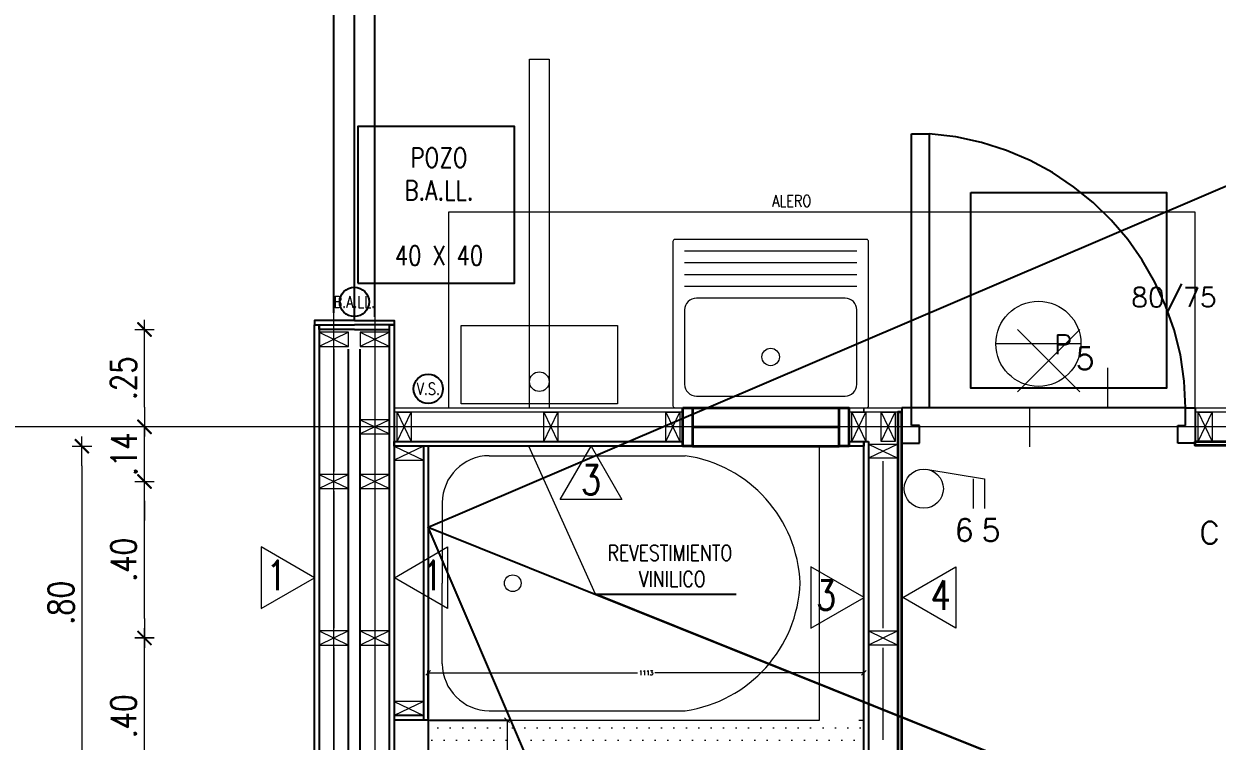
# Model space of a CAD drawing. Header units: metres. Extents: x -2 to 612, y -64 to 156.
# Drawn here: x 387.292 to 390.342, y 29.398 to 31.23 of the extents above; entities that cross this region are included whole.
import ezdxf
from ezdxf import colors
from ezdxf.entities.mleader import LeaderData, LeaderLine
from ezdxf.enums import TextEntityAlignment as Align
from ezdxf.math import Vec2, Vec3

# ---------------------------------------------------------------- set-up
doc = ezdxf.new("R2010")
doc.units = ezdxf.units.M
doc.header["$LTSCALE"] = 5
doc.header["$MEASUREMENT"] = 0
doc.linetypes.add('CENTER', pattern=[2, 1.25, -0.25, 0.25, -0.25])
doc.linetypes.add('HIDDEN', pattern=[0.375, 0.25, -0.125])
doc.layers.get('0').update_dxf_attribs({"color": 30})
doc.layers.get('DEFPOINTS').update_dxf_attribs({"color": 210})
for name, color, linetype, lineweight in [('A-ANNO-DIMS', 3, 'Continuous', 18), ('A-ANNO-SYMB', 3, 'Continuous', 18), ('A-ANNO-TEXT', 3, 'Continuous', 18), ('A-DETL-MBND', 3, 'Continuous', 18), ('A-DETL-MCUT', 4, 'Continuous', 25), ('A-DOOR-FULL', 4, 'Continuous', 25), ('A-DOOR-SYMB', 3, 'Continuous', 18), ('A-ELEV-IDEN', 3, 'Continuous', 18), ('A-ELEV-MBE1', 7, 'Continuous', 35), ('A-ELEV-MBE2', 4, 'Continuous', 25), ('A-FLOR-PATT', 8, 'Continuous', 18), ('A-FURN', 8, 'Continuous', 18), ('A-SECT-MCUT', 7, 'Continuous', 35), ('A-WALL-PATT', 8, 'Continuous', 18), ('A-WALL-STUD', 3, 'Continuous', 18)]:
    doc.layers.add(name, color=color, linetype=linetype, lineweight=lineweight)
doc.styles.add('E-ROMANS', font='romans.shx', dxfattribs={"width": 0.8})
doc.styles.get("Standard").update_dxf_attribs({"font": 'arial.ttf'})
doc.linetypes.add('BATTING', pattern='A,0.0001,-0.1,[134,ltypeshp.shx,S=0.1,R=0,X=-0.1,Y=0],-0.2,[134,ltypeshp.shx,S=0.1,R=180,X=0.1,Y=0],-0.1', length=0.4001)
doc.dimstyles.new('E-0010_TICK_12', dxfattribs={"dimscale": 0.001, "dimtxt": 12, "dimasz": 12, "dimexe": 6, "dimexo": 4, "dimgap": 6, "dimtad": 0, "dimdec": 0, "dimlfac": 1000, "dimzin": 0, "dimdsep": 46, "dimtxsty": 'E-ROMANS', "dimblk": 'OBLIQUE', "dimcen": 6, "dimclrd": 256, "dimclre": 256, "dimclrt": 256, "dimadec": 0, "dimazin": 0, "dimtfac": 1, "dimtdec": 0, "dimtmove": 1, "dimatfit": 3, "dimldrblk": 'OPEN90', "dimfxl": 1, "dimtfill": 1, "dimtolj": 1, "dimtzin": 0, "dimlwd": -1, "dimarcsym": 0})
doc.dimstyles.new('E-0050_ARW_12', dxfattribs={"dimscale": 0.001, "dimtxt": 60, "dimasz": 60, "dimexe": 30, "dimexo": 20, "dimgap": 30, "dimtad": 0, "dimzin": 0, "dimdsep": 46, "dimtxsty": 'E-ROMANS', "dimblk": 'OPEN90', "dimcen": 30, "dimclrd": 256, "dimclre": 256, "dimclrt": 256, "dimadec": 0, "dimazin": 0, "dimtfac": 1, "dimtmove": 1, "dimatfit": 3, "dimldrblk": 'OPEN90', "dimfxl": 1, "dimtfill": 1, "dimtolj": 1, "dimtzin": 0, "dimlwd": -1, "dimarcsym": 0})

# ---------------------------------------------------------------- blocks, each defined once
blk = doc.blocks.new('centro')
for points in [[(-0.1061, 0.1061), (0.1061, -0.1061)], [(0.1061, 0.1061), (-0.1061, -0.1061)]]:
    blk.add_lwpolyline(points)
blk = doc.blocks.new('ARCH TICK 2')
for p, q in [((-1, 0), (0.5, 0)), ((0, 0.5), (0, -0.5))]:
    blk.add_line(p, q)
at = {"color": 0, "linetype": 'ByBlock'}
blk.add_line((-0.354, -0.354), (0.354, 0.354), dxfattribs=at)
at = {"color": 0, "linetype": 'ByBlock', "const_width": 0.106}
blk.add_lwpolyline([(-0.354, -0.354), (0.354, 0.354)], dxfattribs=at)
blk = doc.blocks.new('*D848')
at = {"layer": 'A-ANNO-DIMS', "transparency": 16777216}
blk.add_line((387.6003, 29.3115), (387.6003, 29.6115), dxfattribs=at)
at = {"layer": 'DEFPOINTS', "color": 0, "transparency": 16777216}
for p in [(387.6003, 29.6615), (388.0841, 29.6615), (388.0841, 29.2615)]:
    blk.add_point(p, dxfattribs=at)
at = {"layer": 'A-ANNO-DIMS', "transparency": 16777216, "xscale": 0.05, "yscale": 0.05, "zscale": 0.05}
for p, rotation in [((387.6003, 29.6615), 90), ((387.6003, 29.2615), 270)]:
    blk.add_blockref('ARCH TICK 2', p, dxfattribs=dict(at, rotation=rotation))
at = {"layer": 'A-ANNO-DIMS', "transparency": 16777216, "insert": (387.5469, 29.4615), "char_height": 0.065, "attachment_point": 5, "rotation": 90, "style": 'E-ROMANS'}
blk.add_mtext('\\A1;.40', dxfattribs=at)
blk = doc.blocks.new('_Open90')
at = {"color": 0, "linetype": 'ByBlock', "lineweight": -2}
for p, q in [((-0.5, 0.5), (0, 0)), ((0, 0), (-1, 0)), ((0, 0), (-0.5, -0.5))]:
    blk.add_line(p, q, dxfattribs=at)
blk = doc.blocks.new('*D849')
at = {"layer": 'A-ANNO-DIMS', "transparency": 16777216}
blk.add_line((387.6003, 29.7115), (387.6003, 30.0115), dxfattribs=at)
at = {"layer": 'DEFPOINTS', "color": 0, "transparency": 16777216}
for p in [(387.6003, 30.0615), (388.0841, 30.0615), (388.0841, 29.6615)]:
    blk.add_point(p, dxfattribs=at)
at = {"layer": 'A-ANNO-DIMS', "transparency": 16777216, "xscale": 0.05, "yscale": 0.05, "zscale": 0.05}
for p, rotation in [((387.6003, 30.0615), 90), ((387.6003, 29.6615), 270)]:
    blk.add_blockref('ARCH TICK 2', p, dxfattribs=dict(at, rotation=rotation))
at = {"layer": 'A-ANNO-DIMS', "transparency": 16777216, "insert": (387.5469, 29.8615), "char_height": 0.065, "attachment_point": 5, "rotation": 90, "style": 'E-ROMANS'}
blk.add_mtext('\\A1;.40', dxfattribs=at)
blk = doc.blocks.new('*D850')
at = {"layer": 'A-ANNO-DIMS', "transparency": 16777216}
for p, q in [((387.6003, 30.251), (387.6003, 30.301)), ((387.6003, 30.0615), (387.6003, 30.201)), ((387.6003, 30.0115), (387.6003, 29.9615))]:
    blk.add_line(p, q, dxfattribs=at)
at = {"layer": 'DEFPOINTS', "color": 0, "transparency": 16777216}
for p in [(387.6003, 30.201), (388.0841, 30.201), (388.0841, 30.0615)]:
    blk.add_point(p, dxfattribs=at)
at = {"layer": 'A-ANNO-DIMS', "transparency": 16777216, "xscale": 0.05, "yscale": 0.05, "zscale": 0.05}
for p, rotation in [((387.6003, 30.201), 270), ((387.6003, 30.0615), 90)]:
    blk.add_blockref('ARCH TICK 2', p, dxfattribs=dict(at, rotation=rotation))
at = {"layer": 'A-ANNO-DIMS', "transparency": 16777216, "insert": (387.5478, 30.1313), "char_height": 0.065, "attachment_point": 5, "rotation": 90, "style": 'E-ROMANS'}
blk.add_mtext('\\A1;.14', dxfattribs=at)
blk = doc.blocks.new('*D851')
at = {"layer": 'A-ANNO-DIMS', "transparency": 16777216}
blk.add_line((387.6003, 30.251), (387.6003, 30.3995), dxfattribs=at)
at = {"layer": 'DEFPOINTS', "color": 0, "transparency": 16777216}
for p in [(387.6003, 30.4495), (388.0466, 30.4495), (388.0841, 30.201)]:
    blk.add_point(p, dxfattribs=at)
at = {"layer": 'A-ANNO-DIMS', "transparency": 16777216, "xscale": 0.05, "yscale": 0.05, "zscale": 0.05}
for p, rotation in [((387.6003, 30.4495), 90), ((387.6003, 30.201), 270)]:
    blk.add_blockref('ARCH TICK 2', p, dxfattribs=dict(at, rotation=rotation))
at = {"layer": 'A-ANNO-DIMS', "transparency": 16777216, "insert": (387.5469, 30.3253), "char_height": 0.065, "attachment_point": 5, "rotation": 90, "style": 'E-ROMANS'}
blk.add_mtext('\\A1;.25', dxfattribs=at)
blk = doc.blocks.new('*D855')
at = {"layer": 'A-ANNO-DIMS', "transparency": 16777216}
blk.add_line((387.4404, 30.1015), (387.4404, 29.4015), dxfattribs=at)
at = {"layer": 'DEFPOINTS', "color": 0, "transparency": 16777216}
for p in [(388.1906, 30.1515), (387.4404, 29.3515), (388.1906, 29.3515)]:
    blk.add_point(p, dxfattribs=at)
at = {"layer": 'A-ANNO-DIMS', "transparency": 16777216, "xscale": 0.05, "yscale": 0.05, "zscale": 0.05}
for p, rotation in [((387.4404, 30.1515), 90), ((387.4404, 29.3515), 270)]:
    blk.add_blockref('ARCH TICK 2', p, dxfattribs=dict(at, rotation=rotation))
at = {"layer": 'A-ANNO-DIMS', "transparency": 16777216, "insert": (387.387, 29.7515), "char_height": 0.065, "attachment_point": 5, "rotation": 90, "style": 'E-ROMANS'}
blk.add_mtext('\\A1;.80', dxfattribs=at)
blk = doc.blocks.new('*D1457')
at = {"layer": 'A-ANNO-DIMS', "transparency": 16777216}
for p, q in [((388.1366, 33.0317), (388.1681, 33.1367)), ((388.1681, 33.1367), (388.2281, 33.1367)), ((388.0241, 33.0317), (387.9641, 33.0317)), ((388.0841, 33.0317), (388.1892, 33.0317)), ((388.0841, 33.0317), (388.1892, 33.0317)), ((388.2492, 33.0317), (388.3092, 33.0317))]:
    blk.add_line(p, q, dxfattribs=at)
at = {"layer": 'A-ANNO-DIMS', "lineweight": -2, "transparency": 16777216}
for p, q in [((388.0841, 30.4926), (388.0841, 33.0617)), ((388.1892, 30.4816), (388.1892, 33.0617))]:
    blk.add_line(p, q, dxfattribs=at)
at = {"layer": 'DEFPOINTS', "color": 0, "transparency": 16777216}
for p in [(388.1892, 33.0317), (388.0841, 30.4726), (388.1892, 30.4616)]:
    blk.add_point(p, dxfattribs=at)
at = {"layer": 'A-ANNO-DIMS', "transparency": 16777216, "xscale": 0.06, "yscale": 0.06, "zscale": 0.06}
blk.add_blockref('_Open90', (388.0841, 33.0317), dxfattribs=at)
at = {"layer": 'A-ANNO-DIMS', "transparency": 16777216, "xscale": 0.06, "yscale": 0.06, "zscale": 0.06, "rotation": 180}
blk.add_blockref('_Open90', (388.1892, 33.0317), dxfattribs=at)
at = {"layer": 'A-ANNO-DIMS', "transparency": 16777216, "insert": (388.377, 33.1367), "char_height": 0.06, "attachment_point": 5, "style": 'E-ROMANS', "bg_fill": 3, "box_fill_scale": 1.25, "bg_fill_color": 256, "bg_fill_true_color": 13158600, "bg_fill_transparency": 0}
blk.add_mtext('\\A1;0.1050', dxfattribs=at)
blk = doc.blocks.new('*D1458')
at = {"layer": 'A-ANNO-DIMS', "lineweight": -2, "transparency": 16777216}
for p, q in [((388.1892, 30.4816), (388.1892, 33.0617)), ((391.2862, 30.0565), (391.2862, 33.0617))]:
    blk.add_line(p, q, dxfattribs=at)
at = {"layer": 'A-ANNO-DIMS', "transparency": 16777216}
for p, q in [((388.2492, 33.0317), (389.5888, 33.0317)), ((391.2262, 33.0317), (389.8865, 33.0317))]:
    blk.add_line(p, q, dxfattribs=at)
at = {"layer": 'DEFPOINTS', "color": 0, "transparency": 16777216}
for p in [(391.2862, 33.0317), (388.1892, 30.4616), (391.2862, 30.0365)]:
    blk.add_point(p, dxfattribs=at)
at = {"layer": 'A-ANNO-DIMS', "transparency": 16777216, "xscale": 0.06, "yscale": 0.06, "zscale": 0.06, "rotation": 180}
blk.add_blockref('_Open90', (388.1892, 33.0317), dxfattribs=at)
at = {"layer": 'A-ANNO-DIMS', "transparency": 16777216, "xscale": 0.06, "yscale": 0.06, "zscale": 0.06}
blk.add_blockref('_Open90', (391.2862, 33.0317), dxfattribs=at)
at = {"layer": 'A-ANNO-DIMS', "transparency": 16777216, "insert": (389.7377, 33.0317), "char_height": 0.06, "attachment_point": 5, "style": 'E-ROMANS', "bg_fill": 3, "box_fill_scale": 1.25, "bg_fill_color": 256, "bg_fill_true_color": 13158600, "bg_fill_transparency": 0}
blk.add_mtext('\\A1;3.0970', dxfattribs=at)
blk = doc.blocks.new('_Oblique')
at = {"color": 0, "linetype": 'ByBlock', "lineweight": -2}
blk.add_line((-0.5, -0.5), (0.5, 0.5), dxfattribs=at)
blk = doc.blocks.new('*D1120')
at = {"layer": 'A-ANNO-DIMS', "lineweight": -2, "transparency": 16777216}
for p, q in [((388.3256, 29.4555), (388.3256, 29.5782)), ((389.4387, 29.4555), (389.4387, 29.5782))]:
    blk.add_line(p, q, dxfattribs=at)
at = {"layer": 'A-ANNO-DIMS', "transparency": 16777216}
for p, q in [((388.3256, 29.5722), (388.8599, 29.5722)), ((389.4387, 29.5722), (388.9044, 29.5722))]:
    blk.add_line(p, q, dxfattribs=at)
at = {"layer": 'DEFPOINTS', "color": 0, "transparency": 16777216}
for p in [(389.4387, 29.5722), (388.3256, 29.4515), (389.4387, 29.4515)]:
    blk.add_point(p, dxfattribs=at)
at = {"layer": 'A-ANNO-DIMS', "transparency": 16777216, "xscale": 0.012, "yscale": 0.012, "zscale": 0.012, "rotation": 180}
blk.add_blockref('_Oblique', (388.3256, 29.5722), dxfattribs=at)
at = {"layer": 'A-ANNO-DIMS', "transparency": 16777216, "xscale": 0.012, "yscale": 0.012, "zscale": 0.012}
blk.add_blockref('_Oblique', (389.4387, 29.5722), dxfattribs=at)
at = {"layer": 'A-ANNO-DIMS', "transparency": 16777216, "insert": (388.8822, 29.5722), "char_height": 0.012, "attachment_point": 5, "style": 'E-ROMANS', "bg_fill": 3, "box_fill_scale": 1.25, "bg_fill_color": 256, "bg_fill_true_color": 13158600, "bg_fill_transparency": 0}
blk.add_mtext('\\A1;1113', dxfattribs=at)
blk = doc.blocks.new('*D1121')
at = {"layer": 'A-ANNO-DIMS', "lineweight": -2, "transparency": 16777216}
for p, q in [((388.3297, 29.4515), (388.5327, 29.4515)), ((388.3297, 29.0015), (388.5327, 29.0015))]:
    blk.add_line(p, q, dxfattribs=at)
at = {"layer": 'A-ANNO-DIMS', "transparency": 16777216}
for p, q in [((388.5267, 29.4515), (388.5267, 29.2449)), ((388.5267, 29.0015), (388.5267, 29.2082))]:
    blk.add_line(p, q, dxfattribs=at)
at = {"layer": 'DEFPOINTS', "color": 0, "transparency": 16777216}
for p in [(388.3257, 29.4515), (388.5267, 29.4515), (388.3257, 29.0015)]:
    blk.add_point(p, dxfattribs=at)
at = {"layer": 'A-ANNO-DIMS', "transparency": 16777216, "xscale": 0.012, "yscale": 0.012, "zscale": 0.012}
for p, rotation in [((388.5267, 29.4515), 90), ((388.5267, 29.0015), 270)]:
    blk.add_blockref('_Oblique', p, dxfattribs=dict(at, rotation=rotation))
at = {"layer": 'A-ANNO-DIMS', "transparency": 16777216, "insert": (388.5267, 29.2265), "char_height": 0.012, "attachment_point": 5, "rotation": 90, "style": 'E-ROMANS', "bg_fill": 3, "box_fill_scale": 1.25, "bg_fill_color": 256, "bg_fill_true_color": 13158600, "bg_fill_transparency": 0}
blk.add_mtext('\\A1;450', dxfattribs=at)

msp = doc.modelspace()

# ---------------------------------------------------------------- hatches: boundary and pattern name
at = {"layer": 'A-FLOR-PATT'}
h = msp.add_hatch(dxfattribs=at)
h.set_pattern_fill('DOTS', color=256, scale=0.02, style=0)
h.set_pattern_definition([(0, (0, 0), (0.015875, 0.03175), [0, -0.03175])])
h.paths.add_polyline_path([(388.92566, 27.60154, -0.2371548), (388.85673, 27.4789, -0.074669), (388.75448, 27.44961, -0.1434124), (388.58754, 27.47341), (388.53899, 27.50275, -0.2625714), (388.53657, 27.50703), (388.53657, 27.60154), (388.53566, 27.60154, -0.0215593), (388.52829, 27.43066, -0.3361223), (388.49589, 27.3948, -0.046919), (388.41591, 27.38728), (388.32566, 27.38728), (388.32566, 27.25154), (388.92566, 27.25154)])
h.paths.add_polyline_path([(389.43866, 29.45151), (389.42565, 29.45151), (388.32565, 29.45151), (388.32565, 29.35154), (389.42566, 29.35154), (389.42566, 29.32654), (389.44566, 29.32654), (389.44566, 29.35154), (389.43866, 29.35154)])
h.paths.add_polyline_path([(388.74566, 29.32654), (389.42566, 29.32654), (389.42566, 29.35154), (388.32566, 29.35154), (388.32566, 29.25607), (388.37731, 29.2636), (388.41339, 29.26804), (388.43828, 29.27058), (388.47673, 29.27367), (388.50786, 29.27544), (388.54469, 29.27653), (388.56928, 29.27589), (388.58889, 29.27446), (388.62291, 29.27003), (388.64695, 29.26538), (388.67099, 29.25941), (388.68468, 29.2548), (388.69791, 29.24866), (388.70889, 29.24209), (388.71939, 29.23427), (388.73027, 29.22419), (388.7384, 29.21492), (388.74554, 29.20501), (388.7517, 29.19453), (388.75648, 29.18439), (388.7609, 29.17219), (388.76411, 29.15961), (388.76723, 29.14268), (388.76992, 29.12416), (388.77198, 29.10424), (388.77335, 29.08352), (388.77334, 29.08373, 0.0041794), (388.77336, 29.08331), (388.77335, 29.08352), (388.77435, 29.06299), (388.77435, 29.06317, 0.0036586), (388.77436, 29.06281), (388.77435, 29.06299), (388.77513, 29.04043), (388.77513, 29.04062, 0.003903), (388.77514, 29.04023), (388.77513, 29.04043), (388.77557, 29.01691), (388.77566, 29.00154), (388.77557, 28.98616), (388.77513, 28.96265), (388.77514, 28.96284, 0.003903), (388.77513, 28.96245), (388.77513, 28.96265), (388.77435, 28.94008), (388.77436, 28.94027, 0.0036586), (388.77435, 28.9399), (388.77435, 28.94008), (388.77335, 28.91955), (388.77336, 28.91976, 0.0041794), (388.77334, 28.91934), (388.77335, 28.91955), (388.77198, 28.89883), (388.76992, 28.87891), (388.76723, 28.8604), (388.76411, 28.84346), (388.7609, 28.83088), (388.75648, 28.81869), (388.7517, 28.80854), (388.74554, 28.79806), (388.7384, 28.78815), (388.73027, 28.77888), (388.71939, 28.7688), (388.70889, 28.76098), (388.69791, 28.75441), (388.68468, 28.74827), (388.67099, 28.74367), (388.64695, 28.73769), (388.62291, 28.73304), (388.58889, 28.72861), (388.56928, 28.72718), (388.54469, 28.72655), (388.50786, 28.72763), (388.47673, 28.7294), (388.43828, 28.7325), (388.41339, 28.73504), (388.37731, 28.73947), (388.32566, 28.747), (388.32566, 28.65154), (389.26095, 28.65154, -0.3190426), (388.74566, 29.28154)])
h.paths.add_polyline_path([(389.42566, 29.28154), (388.77566, 29.28154), (388.77566, 29.12081, 0.25591), (389.26095, 28.65154), (389.42566, 28.65154)], flags=17)
h.paths.add_polyline_path([(389.27344, 28.92066, -1), (389.05594, 28.92066, -1)], flags=16)
h.paths.add_polyline_path([(389.44566, 29.28154), (389.42566, 29.28154), (389.42566, 28.65154), (389.42566, 28.65154), (389.42566, 28.62685, 0.0071183), (389.44566, 28.62654)])
h.paths.add_polyline_path([(389.42566, 28.62685, -0.0594632), (389.26095, 28.65154), (388.32566, 28.65154), (388.32566, 28.60154), (388.92066, 28.60154), (388.92066, 28.00154), (388.32566, 28.00154), (388.32566, 27.95154), (389.42566, 27.95154)])
h.paths.add_polyline_path([(388.53899, 27.70032), (388.53899, 27.70032, 0.2626065), (388.53657, 27.69604), (388.53657, 27.60154), (388.53657, 27.50703, 0.2625714), (388.53899, 27.50275), (388.53899, 27.50275, -0.2626065), (388.53657, 27.50703), (388.53657, 27.60154), (388.53657, 27.69604, -0.2625714)])
h.paths.add_polyline_path([(388.92566, 27.95154), (388.32566, 27.95154), (388.32566, 27.81579), (388.41591, 27.81579, -0.046919), (388.49589, 27.80827, -0.3361223), (388.52829, 27.77241, -0.0097099), (388.53658, 27.6958, -0.2752917), (388.53899, 27.70032), (388.58754, 27.72966, -0.1434124), (388.75448, 27.75346, -0.074669), (388.85673, 27.72418, -0.2371548), (388.92566, 27.60154)])
h.paths.add_polyline_path([(389.42566, 27.95154), (388.92566, 27.95154), (388.92566, 27.25154), (389.42566, 27.25154)])
h.paths.add_polyline_path([(389.11479, 28.85115), (389.2154, 28.85115), (389.2154, 28.92406), (389.11479, 28.92406)], flags=8)
h.paths.add_polyline_path([(389.10877, 28.932), (389.21571, 28.932), (389.21571, 29.007), (389.10877, 29.007)], flags=8)

# ---------------------------------------------------------------- linework, layer by layer
at = {"layer": 'A-ANNO-SYMB'}
for p, q in [((388.18915, 33.61894), (388.18915, 21.59535)), ((388.08412, 21.94694), (388.08412, 33.22033)), ((397.19515, 30.20104), (386.4403, 30.20104)), ((389.5967, 30.09274), (389.7467, 30.06774)), ((389.71803, 30.06774), (389.71803, 29.99274)), ((389.7467, 30.06774), (389.7467, 29.99274)), ((388.3614, 30.00721), (388.3614, 29.80151)), ((389.42565, 29.45151), (389.43866, 29.45151))]:
    msp.add_line(p, q, dxfattribs=at)
at = {"layer": 'A-ANNO-SYMB', "linetype": 'HIDDEN'}
msp.add_line((388.13663, 30.47254), (388.13663, 32.95053), dxfattribs=at)
at = {"layer": 'A-ANNO-SYMB'}
msp.add_lwpolyline([(389.86247, 30.14954), (389.86247, 30.24954), (390.06247, 30.24954), (390.06247, 30.35164)], dxfattribs=at)
for centre, radius in [((389.59183, 30.04298), 0.05), ((388.5414, 29.80151), 0.02126)]:
    msp.add_circle(centre, radius, dxfattribs=at)
at = {"layer": 'A-ANNO-TEXT'}
for points in [[(388.03461, 29.8156), (387.89875, 29.89404), (387.89875, 29.73716)], [(388.23915, 29.8156), (388.37501, 29.89404), (388.37501, 29.73716)], [(389.43915, 29.76519), (389.30329, 29.84362), (389.30329, 29.68675)], [(389.53816, 29.76519), (389.67402, 29.84362), (389.67402, 29.68675)]]:
    msp.add_lwpolyline(points, close=True, dxfattribs=at)
at = {"layer": 'A-DETL-MBND'}
for points in [[(388.97566, 30.23854), (388.23866, 30.23854), (388.23866, 30.24954), (388.97566, 30.24954)], [(389.40066, 30.24954), (389.43866, 30.24954), (389.43866, 30.23854), (389.40066, 30.23854)], [(389.53566, 30.24953), (389.53566, 30.23854), (389.43866, 30.23854), (389.43866, 30.24954), (389.53566, 30.24954)]]:
    msp.add_lwpolyline(points, dxfattribs=at)
msp.add_lwpolyline([(391.33365, 30.24954), (391.33365, 30.23854), (390.28566, 30.23854), (390.28566, 30.24954)], close=True, dxfattribs=at)
at = {"layer": 'A-DETL-MCUT'}
for p, q in [((388.31365, 30.15154), (388.31365, 29.45151)), ((388.32565, 30.15154), (388.32565, 29.45151)), ((388.31365, 29.46351), (388.23866, 29.46351)), ((388.32565, 29.45151), (388.23866, 29.45151))]:
    msp.add_line(p, q, dxfattribs=at)
for points in [[(388.13663, 30.47259), (388.03461, 30.47259), (388.03461, 30.46159), (388.13663, 30.46159)], [(388.13663, 30.47255), (388.23865, 30.47255), (388.23865, 30.46155), (388.13663, 30.46155)], [(388.13664, 30.44955), (388.04661, 30.44955), (388.04661, 30.46155), (388.13664, 30.46155)], [(388.13663, 30.44955), (388.22665, 30.44956), (388.22665, 30.46155), (388.13663, 30.46155)], [(388.97566, 30.15154), (388.23866, 30.15154), (388.23866, 30.16354), (388.97566, 30.16354)], [(389.40066, 30.16354), (389.43866, 30.16354), (389.43866, 30.15154), (389.40066, 30.15154)]]:
    msp.add_lwpolyline(points, dxfattribs=at)
for points in [[(388.03461, 29.26153), (388.03461, 30.46155), (388.04661, 30.46155), (388.04661, 29.26153)], [(388.22666, 29.26154), (388.22666, 30.46155), (388.23866, 30.46155), (388.23866, 29.26154)], [(389.45066, 30.16354), (389.45066, 29.35154), (389.43866, 29.35154), (389.43866, 30.16354)]]:
    msp.add_lwpolyline(points, close=True, dxfattribs=at)
at = {"layer": 'A-ELEV-IDEN'}
msp.add_lwpolyline([(388.58435, 30.24954), (388.58435, 31.14016), (388.63435, 31.14016), (388.63435, 30.24954)], dxfattribs=at)
at = {"layer": 'A-ELEV-MBE1'}
for p, q in [((389.00066, 30.24954), (389.37566, 30.24955)), ((389.00066, 30.20054), (389.37566, 30.20054)), ((389.00066, 30.15154), (389.37566, 30.15154))]:
    msp.add_line(p, q, dxfattribs=at)
for points in [[(388.97566, 30.24954), (389.00066, 30.24954), (389.00066, 30.15154), (388.97566, 30.15154)], [(389.37566, 30.24954), (389.40066, 30.24954), (389.40066, 30.15154), (389.37566, 30.15154)]]:
    msp.add_lwpolyline(points, close=True, dxfattribs=at)
at = {"layer": 'A-ELEV-MBE2'}
for p, q in [((388.13663, 30.47255), (388.13663, 32.95053)), ((388.13663, 30.47259), (388.13663, 32.95053)), ((388.12162, 23.02354), (388.12161, 30.39955)), ((388.15166, 23.02354), (388.15165, 30.39956)), ((388.15166, 23.02353), (388.15165, 30.39955)), ((390.26066, 30.24954), (389.56066, 30.24954)), ((388.32565, 29.45151), (388.32566, 27.25154))]:
    msp.add_line(p, q, dxfattribs=at)
at = {"layer": 'A-ELEV-MBE2', "ltscale": 0.05}
msp.add_lwpolyline([(388.14581, 30.56784), (388.54581, 30.56784), (388.54581, 30.96784), (388.14581, 30.96784)], close=True, dxfattribs=at)
for centre in [(388.13663, 30.52012), (388.32552, 30.298)]:
    msp.add_circle(centre, 0.0375, dxfattribs=at)
at = {"layer": 'A-FLOR-PATT', "linetype": 'BATTING', "ltscale": 0.11}
msp.add_lwpolyline([(389.48825, 29.84499), (389.48825, 29.84555)], dxfattribs=at)
at = {"layer": 'A-SECT-MCUT'}
for points in [[(389.53566, 30.23854), (389.52566, 30.23854), (389.52567, 29.35154), (389.53566, 29.35154)], [(390.28566, 30.16354), (391.24865, 30.16354), (391.24865, 30.15354), (390.28566, 30.15354)]]:
    msp.add_lwpolyline(points, close=True, dxfattribs=at)
at = {"layer": 'A-WALL-PATT', "ltscale": 0.1}
for p, q in [((388.08411, 30.39955), (388.08411, 30.08653)), ((388.08411, 30.03653), (388.08411, 29.68653)), ((388.08411, 29.63653), (388.08411, 29.28655)), ((388.18915, 29.63654), (388.18915, 29.28654)), ((389.48817, 29.40154), (389.48816, 29.63654))]:
    msp.add_line(p, q, dxfattribs=at)
at = {"layer": 'A-WALL-STUD'}
for p, q in [((388.12161, 30.44255), (388.04661, 30.40655)), ((388.04661, 30.44255), (388.12161, 30.40655)), ((388.12161, 30.07953), (388.04661, 30.04353)), ((388.04661, 30.07953), (388.12161, 30.04353)), ((388.12161, 29.67955), (388.04661, 29.64355)), ((388.04661, 29.67955), (388.12161, 29.64355)), ((388.12161, 29.67953), (388.04661, 29.64353)), ((388.04661, 29.67953), (388.12161, 29.64353)), ((388.22665, 29.67954), (388.15165, 29.64354)), ((388.15165, 29.67954), (388.22665, 29.64354)), ((389.45066, 29.67954), (389.52566, 29.64354)), ((389.52566, 29.67954), (389.45066, 29.64354))]:
    msp.add_line(p, q, dxfattribs=at)
for points in [[(388.12161, 30.44255), (388.04661, 30.44255), (388.04661, 30.40655), (388.12161, 30.40655)], [(388.12161, 30.07953), (388.04661, 30.07953), (388.04661, 30.04353), (388.12161, 30.04353)], [(388.12161, 29.67955), (388.04661, 29.67955), (388.04661, 29.64355), (388.12161, 29.64355)], [(388.12161, 29.67953), (388.04661, 29.67953), (388.04661, 29.64353), (388.12161, 29.64353)], [(388.22665, 29.67954), (388.15165, 29.67954), (388.15165, 29.64354), (388.22665, 29.64354)], [(389.45066, 29.67954), (389.52566, 29.67954), (389.52566, 29.64354), (389.45066, 29.64354)]]:
    msp.add_lwpolyline(points, close=True, dxfattribs=at)

# ---------------------------------------------------------------- block references
at = {"layer": 'A-ANNO-SYMB', "xscale": 0.75, "yscale": 0.75, "zscale": 0.75}
msp.add_blockref('centro', (389.91066, 30.36999), dxfattribs=at)

# ---------------------------------------------------------------- texts
at = {"layer": 'A-ANNO-SYMB', "style": 'E-ROMANS'}
for s, p in [('5', (389.97977, 30.34743)), ('6', (389.67054, 29.90877)), ('5', (389.73934, 29.90877)), ('C', (390.29647, 29.90185))]:
    msp.add_text(s, height=0.05689, dxfattribs=at).set_placement(p)
at = {"layer": 'A-ANNO-TEXT', "style": 'E-ROMANS'}
for s, insert, char_height, attachment_point in [('\\pi-0.15,l0.15,t0.15;POZO\\PB.A.LL.\\P\\P40 X 40', (388.35293, 30.76356), 0.05, 5), ('\\pi-0.09,l0.09,t0.09;B.A.LL.', (388.13663, 30.52012), 0.03, 5), ('\\pi-0.09,l0.09,t0.09;V.S.', (388.32552, 30.298), 0.03, 5), ('\\pi-0.17143;REVESTIMIENTO\\P\\pi-0.091429;VINILICO', (388.95554, 29.7922), 0.04, 7)]:
    msp.add_mtext(s, dxfattribs=dict(at, insert=insert, char_height=char_height, attachment_point=attachment_point))
at = {"layer": 'A-ANNO-TEXT', "char_height": 0.075, "attachment_point": 5, "style": 'E-ROMANS'}
for s, insert, rotation in [('\\pi-0.45,l0.45,t0.45;1', (387.93771, 29.82125), 0.00048), ('\\pi-0.45,l0.45,t0.45;1', (388.33606, 29.82125), 359.99952), ('\\pi-0.45,l0.45,t0.45;3', (389.34225, 29.77084), 0.00048), ('\\pi-0.45,l0.45,t0.45;4', (389.63506, 29.77084), 359.99952)]:
    msp.add_mtext(s, dxfattribs=dict(at, insert=insert, rotation=rotation))

# ---------------------------------------------------------------- dimensions: what is measured, and where the dimension line sits
at = {"layer": 'A-ANNO-DIMS'}
for base, p1, p2, picture, middle in [((387.60033, 30.44955), (388.08411, 30.20103), (388.04662, 30.44955), '*D851', (387.54692, 30.32529)), ((387.60033, 30.20103), (388.08411, 30.06153), (388.08411, 30.20103), '*D850', (387.54783, 30.13128)), ((387.44037, 29.35153), (388.19061, 30.15153), (388.19062, 29.35153), '*D855', (387.38697, 29.75153)), ((387.60033, 30.06153), (388.08411, 29.66153), (388.08411, 30.06153), '*D849', (387.54693, 29.86153)), ((387.60033, 29.66153), (388.08412, 29.26154), (388.08411, 29.66153), '*D848', (387.54693, 29.46154))]:
    dim = msp.add_linear_dim(base=base, p1=p1, p2=p2, angle=90, dimstyle='E-0050_ARW_12', dxfattribs=at)
    dim.commit()
    dim.dimension.update_dxf_attribs({"geometry": picture, "text_midpoint": middle})

# ---------------------------------------------------------------- next in the draw order: dimensions: what is measured, and where the dimension line sits
for base, p1, p2, dimstyle, override, picture, middle in [((388.18915, 33.03166), (388.08412, 30.47259), (388.18915, 30.46155), 'E-0050_ARW_12', {"dimdec": 4}, '*D1457', (388.25814, 33.13666)), ((389.43866, 29.57218), (388.32565, 29.45151), (389.43866, 29.45151), 'E-0010_TICK_12', {"dimdec": 0}, '*D1120', (388.88215, 29.57218))]:
    dim = msp.add_linear_dim(base=base, p1=p1, p2=p2, dimstyle=dimstyle, override=override, dxfattribs=at)
    dim.commit()
    dim.dimension.update_dxf_attribs({"geometry": picture, "text_midpoint": middle})

# ---------------------------------------------------------------- next in the draw order: linework, layer by layer
at = {"layer": 'A-ANNO-SYMB'}
for p, q in [((388.3614, 29.59582), (388.3614, 29.80151)), ((388.4814, 29.47582), (388.98236, 29.47582))]:
    msp.add_line(p, q, dxfattribs=at)
for centre, radius, start, end in [((388.93311, 29.81506), 0.3428, 278.25943, 357.73521), ((388.4814, 29.59582), 0.12, 180, 270)]:
    msp.add_arc(centre, radius, start, end, dxfattribs=at)

# ---------------------------------------------------------------- next in the draw order: dimensions: what is measured, and where the dimension line sits
at = {"layer": 'A-ANNO-DIMS'}
dim = msp.add_linear_dim(base=(391.28615, 33.03166), p1=(388.18915, 30.46155), p2=(391.28615, 30.03654), dimstyle='E-0050_ARW_12', override={"dimdec": 4}, dxfattribs=at)
dim.commit()
dim.dimension.update_dxf_attribs({"geometry": '*D1458', "text_midpoint": (389.73765, 33.03166)})
dim = msp.add_linear_dim(base=(388.52666, 29.45151), p1=(388.32566, 29.00154), p2=(388.32566, 29.45151), angle=90, dimstyle='E-0010_TICK_12', override={"dimdec": 0}, dxfattribs=at)
dim.commit()
dim.dimension.update_dxf_attribs({"geometry": '*D1121', "text_midpoint": (388.52666, 29.22653)})

# ---------------------------------------------------------------- next in the draw order: linework, layer by layer
at = {"layer": 'A-ANNO-SYMB'}
for p, q in [((388.32565, 29.45151), (388.32565, 30.15151)), ((388.75249, 29.7735), (388.5828, 30.15151)), ((389.32565, 29.45151), (389.32565, 30.15151)), ((388.4814, 30.12721), (388.98236, 30.12721)), ((388.32565, 29.45151), (389.32565, 29.45151))]:
    msp.add_line(p, q, dxfattribs=at)
msp.add_lwpolyline([(388.40935, 30.45953), (388.80935, 30.45953), (388.80935, 30.25953), (388.40935, 30.25953)], close=True, dxfattribs=at)
msp.add_circle((388.60935, 30.31637), 0.025, dxfattribs=at)
for centre, radius, start, end in [((388.4814, 30.00721), 0.12, 90, 180), ((388.93311, 29.78797), 0.3428, 2.26479, 81.74057)]:
    msp.add_arc(centre, radius, start, end, dxfattribs=at)
at = {"layer": 'A-ANNO-TEXT'}
msp.add_lwpolyline([(388.74142, 30.15154), (388.81986, 30.01568), (388.66298, 30.01568)], close=True, dxfattribs=at)
at = {"layer": 'A-DOOR-FULL', "linetype": 'CENTER'}
for points in [[(389.60566, 30.94953), (389.60566, 30.24953), (389.56066, 30.24953), (389.56066, 30.94953), (389.60566, 30.94953)], [(389.56066, 30.24953), (389.53566, 30.24953), (389.53566, 30.15953), (389.58066, 30.15953), (389.58066, 30.20453), (389.56066, 30.20453), (389.56066, 30.24953)], [(390.26066, 30.24953), (390.28566, 30.24953), (390.28566, 30.15953), (390.24066, 30.15953), (390.24066, 30.20453), (390.26066, 30.20453), (390.26066, 30.24953)]]:
    msp.add_lwpolyline(points, dxfattribs=at)
msp.add_arc((389.55799, 30.24847), 0.70268, 0.08643, 86.10934, dxfattribs=at)
at = {"layer": 'A-DOOR-SYMB'}
msp.add_lwpolyline([(389.99351, 30.41307), (389.77601, 30.41307)], dxfattribs=at)
msp.add_circle((389.88476, 30.41307), 0.10875, dxfattribs=at)
at = {"layer": 'A-ELEV-IDEN'}
msp.add_lwpolyline([(390.28566, 30.24953), (390.28566, 30.74953), (388.37716, 30.74953), (388.37716, 30.24954)], dxfattribs=at)
at = {"layer": 'A-ELEV-MBE2'}
msp.add_lwpolyline([(389.71247, 30.79954), (390.21247, 30.79954), (390.21247, 30.29954), (389.71247, 30.29954), (389.71247, 30.79954)], dxfattribs=at)
at = {"layer": 'A-FURN'}
for p, q in [((389.44566, 30.67954), (388.95566, 30.67954)), ((388.95066, 30.67454), (388.95066, 30.25454)), ((389.42066, 30.64954), (388.98066, 30.64954)), ((389.45066, 30.25454), (389.45066, 30.67454)), ((389.42066, 30.61954), (388.98066, 30.61954)), ((389.42066, 30.58954), (388.98066, 30.58954)), ((389.42066, 30.55954), (388.98066, 30.55954)), ((389.39066, 30.52954), (389.01066, 30.52954)), ((388.98066, 30.49954), (388.98066, 30.30954)), ((389.42066, 30.30954), (389.42066, 30.49954)), ((389.01066, 30.27954), (389.39066, 30.27954)), ((388.95566, 30.24954), (389.44566, 30.24954))]:
    msp.add_line(p, q, dxfattribs=at)
msp.add_circle((389.20066, 30.37954), 0.02235, dxfattribs=at)
for centre, radius, start, end in [((388.95566, 30.67454), 0.005, 90, 180), ((389.44566, 30.67454), 0.005, 0, 90), ((389.01066, 30.49954), 0.03, 90, 180), ((389.39066, 30.49954), 0.03, 0, 90), ((389.01066, 30.30954), 0.03, 180, 270), ((389.39066, 30.30954), 0.03, 270, 0), ((388.95566, 30.25454), 0.005, 180, 270), ((389.44566, 30.25454), 0.005, 270, 0)]:
    msp.add_arc(centre, radius, start, end, dxfattribs=at)
at = {"layer": 'A-WALL-PATT', "ltscale": 0.1}
for p, q in [((388.18915, 30.40656), (388.18915, 30.22604)), ((388.61365, 30.20104), (388.27666, 30.20104)), ((388.92566, 30.20104), (388.66365, 30.20104)), ((388.18915, 30.17604), (388.18915, 30.08654)), ((389.48816, 29.68654), (389.48816, 30.11354)), ((388.18915, 30.03654), (388.18915, 29.68654))]:
    msp.add_line(p, q, dxfattribs=at)
at = {"layer": 'A-WALL-STUD'}
for p, q in [((388.22665, 30.44256), (388.15165, 30.40656)), ((388.15165, 30.44256), (388.22665, 30.40656)), ((388.24566, 30.16354), (388.28166, 30.23854)), ((388.24566, 30.23854), (388.28166, 30.16354)), ((388.62065, 30.16354), (388.65665, 30.23854)), ((388.62065, 30.23854), (388.65665, 30.16354)), ((388.93266, 30.16354), (388.96866, 30.23854)), ((388.93266, 30.23854), (388.96866, 30.16354)), ((389.40766, 30.16354), (389.44366, 30.23854)), ((389.40766, 30.23854), (389.44366, 30.16354)), ((389.48266, 30.16354), (389.51866, 30.23854)), ((389.48266, 30.23854), (389.51866, 30.16354)), ((390.29266, 30.16354), (390.32866, 30.23854)), ((390.29266, 30.23854), (390.32866, 30.16354)), ((388.22665, 30.21904), (388.15165, 30.18304)), ((388.15165, 30.21904), (388.22665, 30.18304)), ((388.31366, 30.15154), (388.23866, 30.11554)), ((388.23866, 30.15154), (388.31366, 30.11554)), ((389.45066, 30.15654), (389.52566, 30.12054)), ((389.52566, 30.15654), (389.45066, 30.12054)), ((388.22665, 30.07954), (388.15165, 30.04354)), ((388.15165, 30.07954), (388.22665, 30.04354)), ((388.31366, 29.49951), (388.23866, 29.46351)), ((388.23866, 29.49951), (388.31366, 29.46351))]:
    msp.add_line(p, q, dxfattribs=at)
for points in [[(388.22665, 30.44256), (388.15165, 30.44256), (388.15165, 30.40656), (388.22665, 30.40656)], [(388.24566, 30.16354), (388.24566, 30.23854), (388.28166, 30.23854), (388.28166, 30.16354)], [(388.62065, 30.16354), (388.62065, 30.23854), (388.65665, 30.23854), (388.65665, 30.16354)], [(388.93266, 30.16354), (388.93266, 30.23854), (388.96866, 30.23854), (388.96866, 30.16354)], [(389.40766, 30.16354), (389.40766, 30.23854), (389.44366, 30.23854), (389.44366, 30.16354)], [(389.48266, 30.16354), (389.48266, 30.23854), (389.51866, 30.23854), (389.51866, 30.16354)], [(390.29266, 30.16354), (390.29266, 30.23854), (390.32866, 30.23854), (390.32866, 30.16354)], [(388.22665, 30.21904), (388.15165, 30.21904), (388.15165, 30.18304), (388.22665, 30.18304)], [(388.31366, 30.15154), (388.23866, 30.15154), (388.23866, 30.11554), (388.31366, 30.11554)], [(389.45066, 30.15654), (389.52566, 30.15654), (389.52566, 30.12054), (389.45066, 30.12054)], [(388.22665, 30.07954), (388.15165, 30.07954), (388.15165, 30.04354), (388.22665, 30.04354)], [(388.31366, 29.49951), (388.23866, 29.49951), (388.23866, 29.46351), (388.31366, 29.46351)]]:
    msp.add_lwpolyline(points, close=True, dxfattribs=at)

# ---------------------------------------------------------------- next in the draw order: texts
at = {"layer": 'A-ANNO-TEXT', "insert": (389.25444, 30.77801), "char_height": 0.03, "attachment_point": 5, "style": 'E-ROMANS'}
msp.add_mtext('\\pi-0.09,l0.09,t0.09;ALERO', dxfattribs=at)
at = {"layer": 'A-ANNO-TEXT', "insert": (388.74142, 30.06579), "char_height": 0.075, "attachment_point": 5, "rotation": 359.99952, "style": 'E-ROMANS'}
msp.add_mtext('\\pi-0.45,l0.45,t0.45;3', dxfattribs=at)
at = {"layer": 'A-ANNO-TEXT', "style": 'E-ROMANS'}
msp.add_attdef('80/75', text='x/x', height=0.05, dxfattribs=at).set_placement((390.23106, 30.55711), align=Align.TOP_CENTER)
msp.add_attdef('P', text='P', height=0.05, dxfattribs=at).set_placement((389.9478, 30.37133), align=Align.BOTTOM_CENTER)

# ---------------------------------------------------------------- next in the draw order: leaders
at = {"layer": 'A-ANNO-SYMB'}
ml = msp.add_multileader_mtext('Standard', dxfattribs=at)
ml.set_content('', color=256)
ml.set_leader_properties()
ml.set_arrow_properties(name='OPEN90')
ml.build(insert=Vec2(0, 0))
ml.multileader.update_dxf_attribs({"text_right_attachment_type": 6, "dogleg_length": 0.36, "arrow_head_size": 20})
ctx = ml.context
ctx.base_point, ctx.arrow_head_size, ctx.plane_origin = Vec3(389.11249, 29.7735), 20, Vec3(388.32565, 29.94462)
ctx.right_attachment = 6
notes = []
notes.append((ctx, [(0, (1, 1, 0), (388.75249, 29.7735), (1, 0), 0.36, [(0, [(388.32565, 29.94462)], 0, [])])]))
ctx.mtext.insert, ctx.mtext.flow_direction = Vec3(391.11249, 31.7735), 5
for ctx, leaders in notes:
    for number, flags, end, landing, length, lines in leaders:
        leader = LeaderData()
        leader.index, (leader.has_last_leader_line, leader.has_dogleg_vector, leader.attachment_direction) = number, flags
        leader.last_leader_point, leader.dogleg_vector, leader.dogleg_length = Vec3(end), Vec3(landing), length
        for number, points, colour, breaks in lines:
            line = LeaderLine()
            line.index, line.vertices, line.color, line.breaks = number, Vec3.list(points), colors.encode_raw_color(colour), breaks
            leader.lines.append(line)
        ctx.leaders.append(leader)

doc.saveas('drawing.dxf')
